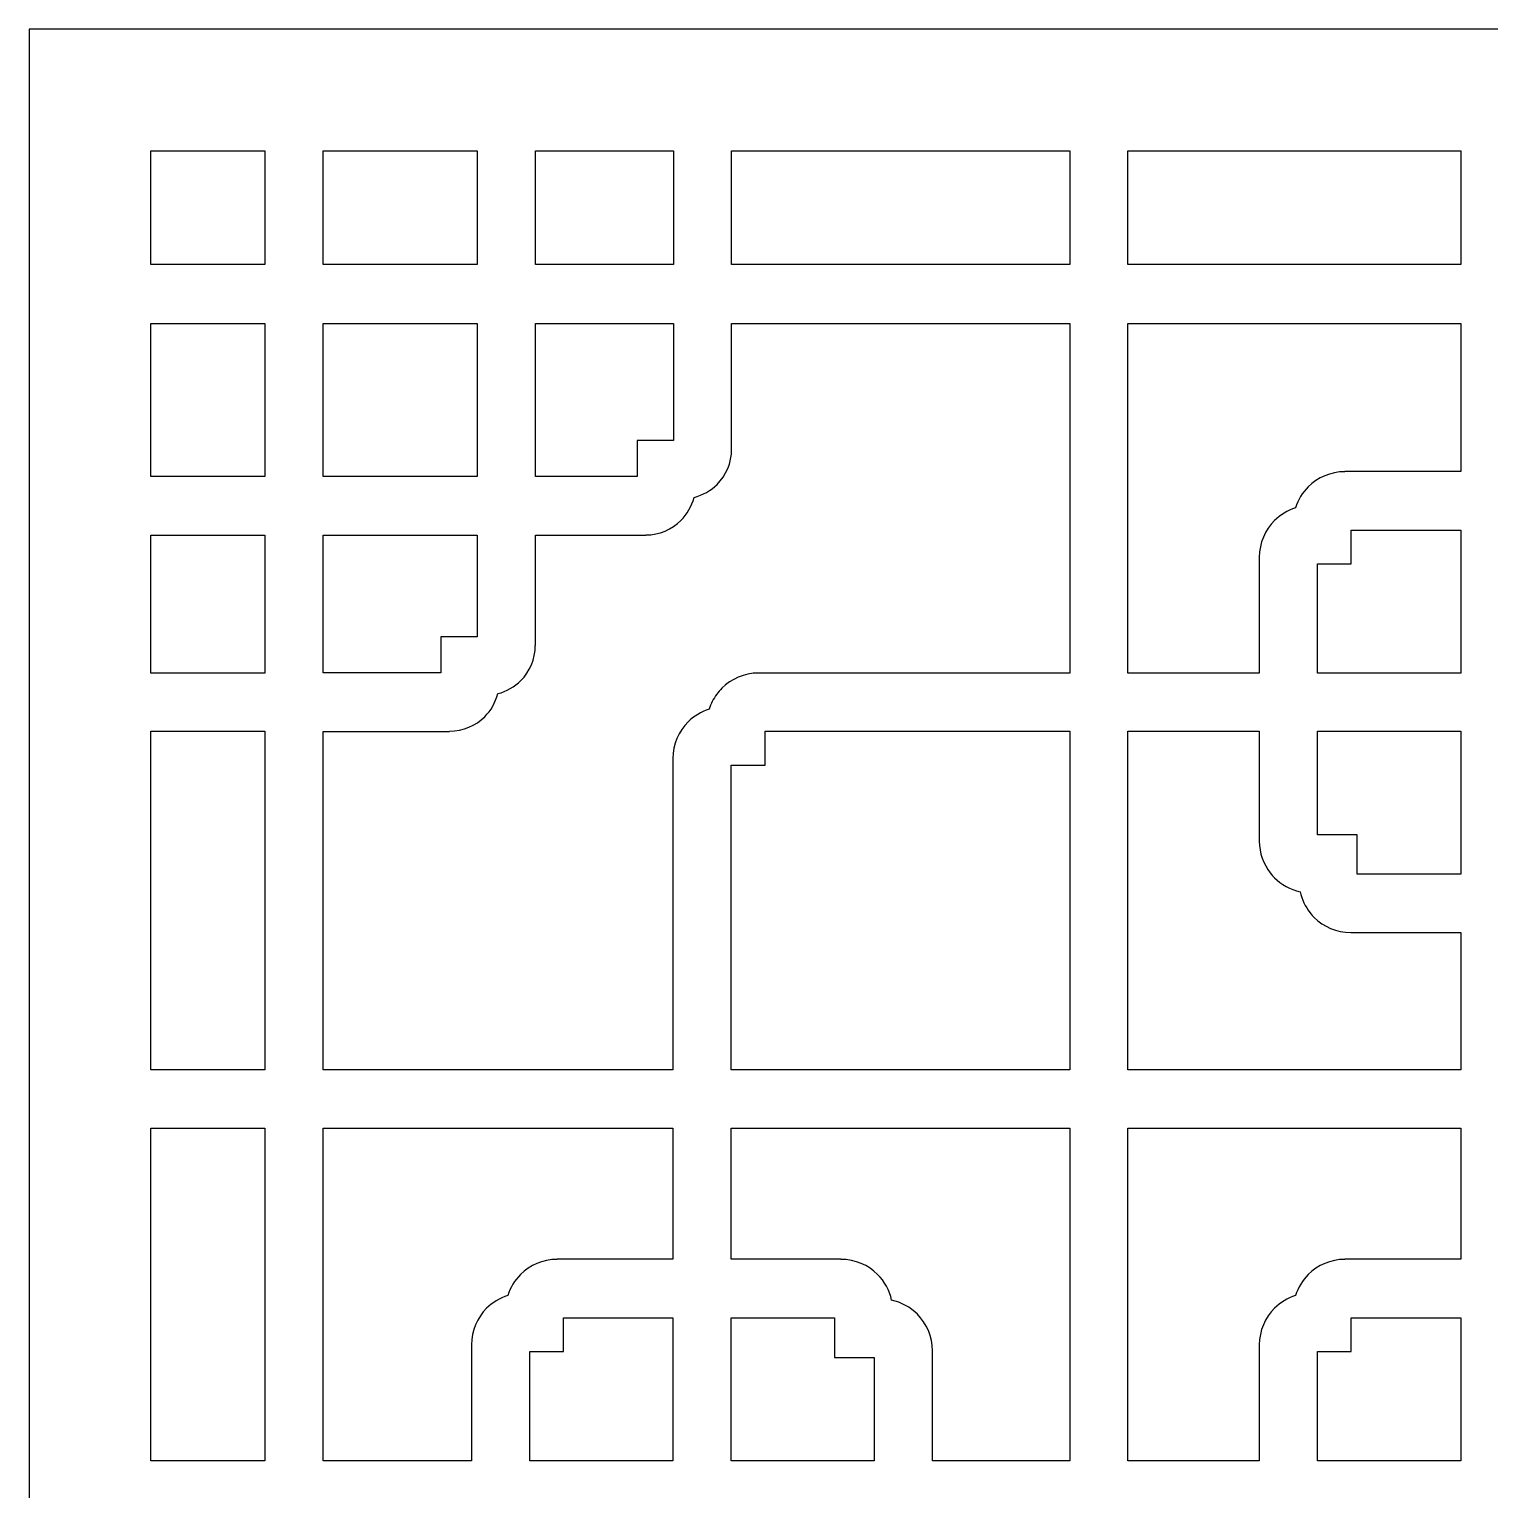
# Model space of a CAD drawing. Header units: centimetres. Extents: x 10.6 to 18.8, y -9.5 to 9.2.
# Drawn here: x 10.552 to 14.677, y 5.092 to 9.217 of the extents above; entities that cross this region are included whole.
import ezdxf

# ---------------------------------------------------------------- set-up
doc = ezdxf.new("R2010")
doc.units = ezdxf.units.CM
doc.header["$MEASUREMENT"] = 0
doc.layers.add('layer 1', color=7, linetype='Continuous')

msp = doc.modelspace()

# ---------------------------------------------------------------- linework, layer by layer
at = {"layer": 'layer 1', "color": 250}
for points, knots in [([(10.55226, 9.21716), (10.55226, 9.21716), (18.80168, 9.21716), (18.80168, 9.21716), (18.80168, 9.21716), (18.80168, 9.21716), (18.80168, 0.96774), (18.80168, 0.96774), (18.80168, 0.96774), (18.80168, 0.96774), (10.55226, 0.96774), (10.55226, 0.96774), (10.55226, 0.96774), (10.55226, 0.96774), (10.55226, 9.21716), (10.55226, 9.21716)], [0, 0, 0, 0, 0.2, 0.2, 0.2, 0.2, 0.4, 0.4, 0.4, 0.4, 0.6, 0.6, 0.6, 0.6, 1, 1, 1, 1]), ([(10.89599, 8.55268), (10.89599, 8.55268), (11.2175, 8.55268), (11.2175, 8.55268), (11.2175, 8.55268), (11.2175, 8.55268), (11.2175, 8.87344), (11.2175, 8.87344), (11.2175, 8.87344), (11.2175, 8.87344), (10.89599, 8.87344), (10.89599, 8.87344), (10.89599, 8.87344), (10.89599, 8.87344), (10.89599, 8.55268), (10.89599, 8.55268)], [0, 0, 0, 0, 0.2, 0.2, 0.2, 0.2, 0.4, 0.4, 0.4, 0.4, 0.6, 0.6, 0.6, 0.6, 1, 1, 1, 1]), ([(11.38249, 8.87344), (11.38249, 8.87344), (11.38249, 8.55268), (11.38249, 8.55268), (11.38249, 8.55268), (11.38249, 8.55268), (11.81685, 8.55268), (11.81685, 8.55268), (11.81685, 8.55268), (11.81685, 8.55268), (11.81685, 8.87344), (11.81685, 8.87344), (11.81685, 8.87344), (11.81685, 8.87344), (11.38249, 8.87344), (11.38249, 8.87344)], [0, 0, 0, 0, 0.2, 0.2, 0.2, 0.2, 0.4, 0.4, 0.4, 0.4, 0.6, 0.6, 0.6, 0.6, 1, 1, 1, 1]), ([(11.98184, 8.87344), (11.98184, 8.87344), (11.98184, 8.55268), (11.98184, 8.55268), (11.98184, 8.55268), (11.98184, 8.55268), (12.37155, 8.55268), (12.37155, 8.55268), (12.37155, 8.55268), (12.37155, 8.55268), (12.37155, 8.87344), (12.37155, 8.87344), (12.37155, 8.87344), (12.37155, 8.87344), (11.98184, 8.87344), (11.98184, 8.87344)], [0, 0, 0, 0, 0.2, 0.2, 0.2, 0.2, 0.4, 0.4, 0.4, 0.4, 0.6, 0.6, 0.6, 0.6, 1, 1, 1, 1]), ([(12.5359, 8.87344), (12.5359, 8.87344), (12.5359, 8.55268), (12.5359, 8.55268), (12.5359, 8.55268), (12.5359, 8.55268), (13.49088, 8.55268), (13.49088, 8.55268), (13.49088, 8.55268), (13.49088, 8.55268), (13.49088, 8.87344), (13.49088, 8.87344), (13.49088, 8.87344), (13.49088, 8.87344), (12.5359, 8.87344), (12.5359, 8.87344)], [0, 0, 0, 0, 0.2, 0.2, 0.2, 0.2, 0.4, 0.4, 0.4, 0.4, 0.6, 0.6, 0.6, 0.6, 1, 1, 1, 1]), ([(13.65523, 8.87344), (13.65523, 8.87344), (13.65523, 8.55268), (13.65523, 8.55268), (13.65523, 8.55268), (13.65523, 8.55268), (14.5948, 8.55268), (14.5948, 8.55268), (14.5948, 8.55268), (14.5948, 8.55268), (14.5948, 8.87344), (14.5948, 8.87344), (14.5948, 8.87344), (14.5948, 8.87344), (13.65523, 8.87344), (13.65523, 8.87344)], [0, 0, 0, 0, 0.2, 0.2, 0.2, 0.2, 0.4, 0.4, 0.4, 0.4, 0.6, 0.6, 0.6, 0.6, 1, 1, 1, 1]), ([(10.89599, 7.95334), (10.89599, 7.95334), (11.2175, 7.95334), (11.2175, 7.95334), (11.2175, 7.95334), (11.2175, 7.95334), (11.2175, 8.38618), (11.2175, 8.38618), (11.2175, 8.38618), (11.2175, 8.38618), (10.89599, 8.38618), (10.89599, 8.38618), (10.89599, 8.38618), (10.89599, 8.38618), (10.89599, 7.95334), (10.89599, 7.95334)], [0, 0, 0, 0, 0.2, 0.2, 0.2, 0.2, 0.4, 0.4, 0.4, 0.4, 0.6, 0.6, 0.6, 0.6, 1, 1, 1, 1]), ([(12.37003, 6.27779), (12.37003, 6.27779), (12.37003, 7.15694), (12.37003, 7.15694), (12.37003, 7.15694), (12.37003, 7.15694), (12.36971, 7.15694), (12.36971, 7.15694), (12.36971, 7.15694), (12.36971, 7.15694), (12.36971, 7.15695), (12.36971, 7.15695), (12.36971, 7.15695), (12.36971, 7.15695), (12.37003, 7.15695), (12.37003, 7.15695), (12.37003, 7.15695), (12.37004, 7.19756), (12.38638, 7.2342), (12.4127, 7.26052), (12.4127, 7.26052), (12.42907, 7.27688), (12.44941, 7.28938), (12.47222, 7.2965), (12.47222, 7.2965), (12.47707, 7.3119), (12.48438, 7.32617), (12.49368, 7.33883), (12.49368, 7.33883), (12.49791, 7.34458), (12.50269, 7.35016), (12.50799, 7.35549), (12.50799, 7.35549), (12.53442, 7.3821), (12.57115, 7.39863), (12.61173, 7.39864), (12.61173, 7.39864), (12.61173, 7.39864), (13.49088, 7.39864), (13.49088, 7.39864), (13.49088, 7.39864), (13.49088, 7.39864), (13.49088, 8.38618), (13.49088, 8.38618), (13.49088, 8.38618), (13.49088, 8.38618), (12.5359, 8.38618), (12.5359, 8.38618), (12.5359, 8.38618), (12.5359, 8.38618), (12.5359, 8.031), (12.5359, 8.031), (12.5359, 8.031), (12.5359, 8.031), (12.53622, 8.031), (12.53622, 8.031), (12.53622, 8.031), (12.53622, 8.031), (12.53622, 8.03099), (12.53622, 8.03099), (12.53622, 8.03099), (12.53622, 8.03099), (12.5359, 8.03099), (12.5359, 8.03099), (12.5359, 8.03099), (12.53589, 7.99198), (12.5202, 7.95679), (12.49494, 7.93153), (12.49494, 7.93153), (12.47733, 7.91393), (12.45491, 7.90097), (12.42973, 7.89474), (12.42973, 7.89474), (12.42342, 7.8697), (12.41039, 7.84731), (12.3927, 7.82962), (12.3927, 7.82962), (12.36743, 7.80437), (12.33236, 7.78868), (12.29359, 7.78867), (12.29359, 7.78867), (12.29359, 7.78867), (12.29359, 7.78835), (12.29359, 7.78835), (12.29359, 7.78835), (12.29359, 7.78835), (12.29356, 7.78835), (12.29356, 7.78835), (12.29356, 7.78835), (12.29356, 7.78835), (11.98184, 7.78835), (11.98184, 7.78835), (11.98184, 7.78835), (11.98184, 7.78835), (11.98184, 7.47662), (11.98184, 7.47662), (11.98184, 7.47662), (11.98184, 7.47662), (11.98184, 7.4766), (11.98184, 7.4766), (11.98184, 7.4766), (11.98184, 7.4766), (11.98151, 7.4766), (11.98151, 7.4766), (11.98151, 7.4766), (11.9815, 7.43783), (11.96582, 7.40276), (11.94056, 7.37749), (11.94056, 7.37749), (11.92288, 7.3598), (11.90048, 7.34676), (11.87544, 7.34045), (11.87544, 7.34045), (11.8692, 7.31528), (11.85626, 7.29286), (11.83865, 7.27525), (11.83865, 7.27525), (11.81339, 7.24998), (11.77821, 7.2343), (11.7392, 7.23429), (11.7392, 7.23429), (11.7392, 7.23429), (11.7392, 7.23397), (11.7392, 7.23397), (11.7392, 7.23397), (11.7392, 7.23397), (11.73919, 7.23397), (11.73919, 7.23397), (11.73919, 7.23397), (11.73919, 7.23397), (11.38249, 7.23397), (11.38249, 7.23397), (11.38249, 7.23397), (11.38249, 7.23397), (11.38249, 6.27779), (11.38249, 6.27779), (11.38249, 6.27779), (11.38249, 6.27779), (12.37003, 6.27779), (12.37003, 6.27779)], [0, 0, 0, 0, 0.0277778, 0.0277778, 0.0277778, 0.0277778, 0.0555556, 0.0555556, 0.0555556, 0.0555556, 0.0833333, 0.0833333, 0.0833333, 0.0833333, 0.1111111, 0.1111111, 0.1111111, 0.1111111, 0.1388889, 0.1388889, 0.1388889, 0.1388889, 0.1666667, 0.1666667, 0.1666667, 0.1666667, 0.1944444, 0.1944444, 0.1944444, 0.1944444, 0.2222222, 0.2222222, 0.2222222, 0.2222222, 0.25, 0.25, 0.25, 0.25, 0.2777778, 0.2777778, 0.2777778, 0.2777778, 0.3055556, 0.3055556, 0.3055556, 0.3055556, 0.3333333, 0.3333333, 0.3333333, 0.3333333, 0.3611111, 0.3611111, 0.3611111, 0.3611111, 0.3888889, 0.3888889, 0.3888889, 0.3888889, 0.4166667, 0.4166667, 0.4166667, 0.4166667, 0.4444444, 0.4444444, 0.4444444, 0.4444444, 0.4722222, 0.4722222, 0.4722222, 0.4722222, 0.5, 0.5, 0.5, 0.5, 0.5277778, 0.5277778, 0.5277778, 0.5277778, 0.5555556, 0.5555556, 0.5555556, 0.5555556, 0.5833333, 0.5833333, 0.5833333, 0.5833333, 0.6111111, 0.6111111, 0.6111111, 0.6111111, 0.6388889, 0.6388889, 0.6388889, 0.6388889, 0.6666667, 0.6666667, 0.6666667, 0.6666667, 0.6944444, 0.6944444, 0.6944444, 0.6944444, 0.7222222, 0.7222222, 0.7222222, 0.7222222, 0.75, 0.75, 0.75, 0.75, 0.7777778, 0.7777778, 0.7777778, 0.7777778, 0.8055556, 0.8055556, 0.8055556, 0.8055556, 0.8333333, 0.8333333, 0.8333333, 0.8333333, 0.8611111, 0.8611111, 0.8611111, 0.8611111, 0.8888889, 0.8888889, 0.8888889, 0.8888889, 0.9166667, 0.9166667, 0.9166667, 0.9166667, 0.9444444, 0.9444444, 0.9444444, 0.9444444, 1, 1, 1, 1]), ([(11.81685, 8.38618), (11.81685, 8.38618), (11.38249, 8.38618), (11.38249, 8.38618), (11.38249, 8.38618), (11.38249, 8.38618), (11.38249, 7.95334), (11.38249, 7.95334), (11.38249, 7.95334), (11.38249, 7.95334), (11.81685, 7.95334), (11.81685, 7.95334), (11.81685, 7.95334), (11.81685, 7.95334), (11.81685, 8.38618), (11.81685, 8.38618)], [0, 0, 0, 0, 0.2, 0.2, 0.2, 0.2, 0.4, 0.4, 0.4, 0.4, 0.6, 0.6, 0.6, 0.6, 1, 1, 1, 1]), ([(12.37155, 8.38618), (12.37155, 8.38618), (11.98184, 8.38618), (11.98184, 8.38618), (11.98184, 8.38618), (11.98184, 8.38618), (11.98184, 7.95334), (11.98184, 7.95334), (11.98184, 7.95334), (11.98184, 7.95334), (12.26932, 7.95334), (12.26932, 7.95334), (12.26932, 7.95334), (12.26932, 7.95334), (12.26932, 7.97275), (12.26932, 7.97275), (12.26932, 7.97275), (12.26932, 7.97275), (12.26932, 8.05524), (12.26932, 8.05524), (12.26932, 8.05524), (12.26932, 8.05524), (12.35181, 8.05524), (12.35181, 8.05524), (12.35181, 8.05524), (12.35181, 8.05524), (12.37155, 8.05524), (12.37155, 8.05524), (12.37155, 8.05524), (12.37155, 8.05524), (12.37155, 8.38618), (12.37155, 8.38618)], [0, 0, 0, 0, 0.1111111, 0.1111111, 0.1111111, 0.1111111, 0.2222222, 0.2222222, 0.2222222, 0.2222222, 0.3333333, 0.3333333, 0.3333333, 0.3333333, 0.4444444, 0.4444444, 0.4444444, 0.4444444, 0.5555556, 0.5555556, 0.5555556, 0.5555556, 0.6666667, 0.6666667, 0.6666667, 0.6666667, 0.7777778, 0.7777778, 0.7777778, 0.7777778, 1, 1, 1, 1]), ([(14.12829, 7.86514), (14.13542, 7.88793), (14.14792, 7.90827), (14.16427, 7.92462), (14.16427, 7.92462), (14.19059, 7.95094), (14.22723, 7.96728), (14.26782, 7.96729), (14.26782, 7.96729), (14.26782, 7.96729), (14.26782, 7.96761), (14.26782, 7.96761), (14.26782, 7.96761), (14.26782, 7.96761), (14.26784, 7.96761), (14.26784, 7.96761), (14.26784, 7.96761), (14.26784, 7.96761), (14.5948, 7.96761), (14.5948, 7.96761), (14.5948, 7.96761), (14.5948, 7.96761), (14.5948, 8.38618), (14.5948, 8.38618), (14.5948, 8.38618), (14.5948, 8.38618), (13.65523, 8.38618), (13.65523, 8.38618), (13.65523, 8.38618), (13.65523, 8.38618), (13.65523, 7.39864), (13.65523, 7.39864), (13.65523, 7.39864), (13.65523, 7.39864), (14.02615, 7.39864), (14.02615, 7.39864), (14.02615, 7.39864), (14.02615, 7.39864), (14.02615, 7.72559), (14.02615, 7.72559), (14.02615, 7.72559), (14.02615, 7.72559), (14.02583, 7.72559), (14.02583, 7.72559), (14.02583, 7.72559), (14.02583, 7.72559), (14.02583, 7.7256), (14.02583, 7.7256), (14.02583, 7.7256), (14.02583, 7.7256), (14.02615, 7.7256), (14.02615, 7.7256), (14.02615, 7.7256), (14.02616, 7.76621), (14.0425, 7.80286), (14.06882, 7.82917), (14.06882, 7.82917), (14.08517, 7.84552), (14.1055, 7.85801), (14.12829, 7.86514)], [0, 0, 0, 0, 0.0625, 0.0625, 0.0625, 0.0625, 0.125, 0.125, 0.125, 0.125, 0.1875, 0.1875, 0.1875, 0.1875, 0.25, 0.25, 0.25, 0.25, 0.3125, 0.3125, 0.3125, 0.3125, 0.375, 0.375, 0.375, 0.375, 0.4375, 0.4375, 0.4375, 0.4375, 0.5, 0.5, 0.5, 0.5, 0.5625, 0.5625, 0.5625, 0.5625, 0.625, 0.625, 0.625, 0.625, 0.6875, 0.6875, 0.6875, 0.6875, 0.75, 0.75, 0.75, 0.75, 0.8125, 0.8125, 0.8125, 0.8125, 0.875, 0.875, 0.875, 0.875, 1, 1, 1, 1]), ([(14.28595, 7.80262), (14.28595, 7.80262), (14.28595, 7.78966), (14.28595, 7.78966), (14.28595, 7.78966), (14.28595, 7.78966), (14.28594, 7.70717), (14.28594, 7.70717), (14.28594, 7.70717), (14.28594, 7.70717), (14.20377, 7.70717), (14.20377, 7.70717), (14.20377, 7.70717), (14.20377, 7.70717), (14.1905, 7.70717), (14.1905, 7.70717), (14.1905, 7.70717), (14.1905, 7.70717), (14.1905, 7.39864), (14.1905, 7.39864), (14.1905, 7.39864), (14.1905, 7.39864), (14.5948, 7.39864), (14.5948, 7.39864), (14.5948, 7.39864), (14.5948, 7.39864), (14.5948, 7.80262), (14.5948, 7.80262), (14.5948, 7.80262), (14.5948, 7.80262), (14.28595, 7.80262), (14.28595, 7.80262)], [0, 0, 0, 0, 0.1111111, 0.1111111, 0.1111111, 0.1111111, 0.2222222, 0.2222222, 0.2222222, 0.2222222, 0.3333333, 0.3333333, 0.3333333, 0.3333333, 0.4444444, 0.4444444, 0.4444444, 0.4444444, 0.5555556, 0.5555556, 0.5555556, 0.5555556, 0.6666667, 0.6666667, 0.6666667, 0.6666667, 0.7777778, 0.7777778, 0.7777778, 0.7777778, 1, 1, 1, 1]), ([(10.89599, 7.39864), (10.89599, 7.39864), (11.2175, 7.39864), (11.2175, 7.39864), (11.2175, 7.39864), (11.2175, 7.39864), (11.2175, 7.78835), (11.2175, 7.78835), (11.2175, 7.78835), (11.2175, 7.78835), (10.89599, 7.78835), (10.89599, 7.78835), (10.89599, 7.78835), (10.89599, 7.78835), (10.89599, 7.39864), (10.89599, 7.39864)], [0, 0, 0, 0, 0.2, 0.2, 0.2, 0.2, 0.4, 0.4, 0.4, 0.4, 0.6, 0.6, 0.6, 0.6, 1, 1, 1, 1]), ([(11.38249, 7.78835), (11.38249, 7.78835), (11.38249, 7.39896), (11.38249, 7.39896), (11.38249, 7.39896), (11.38249, 7.39896), (11.71494, 7.39896), (11.71494, 7.39896), (11.71494, 7.39896), (11.71494, 7.39896), (11.71494, 7.41838), (11.71494, 7.41838), (11.71494, 7.41838), (11.71494, 7.41838), (11.71494, 7.50087), (11.71494, 7.50087), (11.71494, 7.50087), (11.71494, 7.50087), (11.79743, 7.50087), (11.79743, 7.50087), (11.79743, 7.50087), (11.79743, 7.50087), (11.81685, 7.50087), (11.81685, 7.50087), (11.81685, 7.50087), (11.81685, 7.50087), (11.81685, 7.78835), (11.81685, 7.78835), (11.81685, 7.78835), (11.81685, 7.78835), (11.38249, 7.78835), (11.38249, 7.78835)], [0, 0, 0, 0, 0.1111111, 0.1111111, 0.1111111, 0.1111111, 0.2222222, 0.2222222, 0.2222222, 0.2222222, 0.3333333, 0.3333333, 0.3333333, 0.3333333, 0.4444444, 0.4444444, 0.4444444, 0.4444444, 0.5555556, 0.5555556, 0.5555556, 0.5555556, 0.6666667, 0.6666667, 0.6666667, 0.6666667, 0.7777778, 0.7777778, 0.7777778, 0.7777778, 1, 1, 1, 1]), ([(10.89599, 6.27779), (10.89599, 6.27779), (11.2175, 6.27779), (11.2175, 6.27779), (11.2175, 6.27779), (11.2175, 6.27779), (11.2175, 7.23429), (11.2175, 7.23429), (11.2175, 7.23429), (11.2175, 7.23429), (10.89599, 7.23429), (10.89599, 7.23429), (10.89599, 7.23429), (10.89599, 7.23429), (10.89599, 6.27779), (10.89599, 6.27779)], [0, 0, 0, 0, 0.2, 0.2, 0.2, 0.2, 0.4, 0.4, 0.4, 0.4, 0.6, 0.6, 0.6, 0.6, 1, 1, 1, 1]), ([(12.53438, 7.13852), (12.53438, 7.13852), (12.53438, 6.27779), (12.53438, 6.27779), (12.53438, 6.27779), (12.53438, 6.27779), (13.49088, 6.27779), (13.49088, 6.27779), (13.49088, 6.27779), (13.49088, 6.27779), (13.49088, 7.23429), (13.49088, 7.23429), (13.49088, 7.23429), (13.49088, 7.23429), (12.63015, 7.23429), (12.63015, 7.23429), (12.63015, 7.23429), (12.63015, 7.23429), (12.63015, 7.22101), (12.63015, 7.22101), (12.63015, 7.22101), (12.63015, 7.22101), (12.63015, 7.13852), (12.63015, 7.13852), (12.63015, 7.13852), (12.63015, 7.13852), (12.54766, 7.13852), (12.54766, 7.13852), (12.54766, 7.13852), (12.54766, 7.13852), (12.53438, 7.13852), (12.53438, 7.13852)], [0, 0, 0, 0, 0.1111111, 0.1111111, 0.1111111, 0.1111111, 0.2222222, 0.2222222, 0.2222222, 0.2222222, 0.3333333, 0.3333333, 0.3333333, 0.3333333, 0.4444444, 0.4444444, 0.4444444, 0.4444444, 0.5555556, 0.5555556, 0.5555556, 0.5555556, 0.6666667, 0.6666667, 0.6666667, 0.6666667, 0.7777778, 0.7777778, 0.7777778, 0.7777778, 1, 1, 1, 1]), ([(14.5948, 6.66532), (14.5948, 6.66532), (14.28449, 6.66532), (14.28449, 6.66532), (14.28449, 6.66532), (14.28449, 6.66532), (14.28448, 6.66532), (14.28448, 6.66532), (14.28448, 6.66532), (14.28448, 6.66532), (14.28448, 6.66564), (14.28448, 6.66564), (14.28448, 6.66564), (14.24388, 6.66564), (14.20723, 6.68198), (14.18092, 6.70831), (14.18092, 6.70831), (14.17776, 6.71147), (14.17383, 6.71606), (14.16916, 6.72205), (14.16916, 6.72205), (14.15588, 6.7391), (14.14627, 6.75914), (14.14155, 6.78096), (14.14155, 6.78096), (14.11337, 6.78694), (14.08827, 6.80095), (14.06881, 6.82041), (14.06881, 6.82041), (14.06566, 6.82357), (14.06173, 6.82816), (14.05706, 6.83415), (14.05706, 6.83415), (14.03771, 6.859), (14.02615, 6.8902), (14.02615, 6.92398), (14.02615, 6.92398), (14.02615, 6.92398), (14.02615, 7.23429), (14.02615, 7.23429), (14.02615, 7.23429), (14.02615, 7.23429), (13.65523, 7.23429), (13.65523, 7.23429), (13.65523, 7.23429), (13.65523, 7.23429), (13.65523, 6.27779), (13.65523, 6.27779), (13.65523, 6.27779), (13.65523, 6.27779), (14.5948, 6.27779), (14.5948, 6.27779), (14.5948, 6.27779), (14.5948, 6.27779), (14.5948, 6.66532), (14.5948, 6.66532)], [0, 0, 0, 0, 0.0666667, 0.0666667, 0.0666667, 0.0666667, 0.1333333, 0.1333333, 0.1333333, 0.1333333, 0.2, 0.2, 0.2, 0.2, 0.2666667, 0.2666667, 0.2666667, 0.2666667, 0.3333333, 0.3333333, 0.3333333, 0.3333333, 0.4, 0.4, 0.4, 0.4, 0.4666667, 0.4666667, 0.4666667, 0.4666667, 0.5333333, 0.5333333, 0.5333333, 0.5333333, 0.6, 0.6, 0.6, 0.6, 0.6666667, 0.6666667, 0.6666667, 0.6666667, 0.7333333, 0.7333333, 0.7333333, 0.7333333, 0.8, 0.8, 0.8, 0.8, 0.8666667, 0.8666667, 0.8666667, 0.8666667, 1, 1, 1, 1]), ([(14.30292, 6.8303), (14.30292, 6.8303), (14.5948, 6.8303), (14.5948, 6.8303), (14.5948, 6.8303), (14.5948, 6.8303), (14.5948, 7.23429), (14.5948, 7.23429), (14.5948, 7.23429), (14.5948, 7.23429), (14.19049, 7.23429), (14.19049, 7.23429), (14.19049, 7.23429), (14.19049, 7.23429), (14.19049, 6.94208), (14.19049, 6.94208), (14.19049, 6.94208), (14.19049, 6.94208), (14.22042, 6.94208), (14.22042, 6.94208), (14.22042, 6.94208), (14.22042, 6.94208), (14.30292, 6.94208), (14.30292, 6.94208), (14.30292, 6.94208), (14.30292, 6.94208), (14.30292, 6.85991), (14.30292, 6.85991), (14.30292, 6.85991), (14.30292, 6.85991), (14.30292, 6.8303), (14.30292, 6.8303)], [0, 0, 0, 0, 0.1111111, 0.1111111, 0.1111111, 0.1111111, 0.2222222, 0.2222222, 0.2222222, 0.2222222, 0.3333333, 0.3333333, 0.3333333, 0.3333333, 0.4444444, 0.4444444, 0.4444444, 0.4444444, 0.5555556, 0.5555556, 0.5555556, 0.5555556, 0.6666667, 0.6666667, 0.6666667, 0.6666667, 0.7777778, 0.7777778, 0.7777778, 0.7777778, 1, 1, 1, 1]), ([(10.89599, 5.17387), (10.89599, 5.17387), (11.2175, 5.17387), (11.2175, 5.17387), (11.2175, 5.17387), (11.2175, 5.17387), (11.2175, 6.11344), (11.2175, 6.11344), (11.2175, 6.11344), (11.2175, 6.11344), (10.89599, 6.11344), (10.89599, 6.11344), (10.89599, 6.11344), (10.89599, 6.11344), (10.89599, 5.17387), (10.89599, 5.17387)], [0, 0, 0, 0, 0.2, 0.2, 0.2, 0.2, 0.4, 0.4, 0.4, 0.4, 0.6, 0.6, 0.6, 0.6, 1, 1, 1, 1]), ([(12.37003, 5.74284), (12.37003, 5.74284), (12.37003, 6.11344), (12.37003, 6.11344), (12.37003, 6.11344), (12.37003, 6.11344), (11.38249, 6.11344), (11.38249, 6.11344), (11.38249, 6.11344), (11.38249, 6.11344), (11.38249, 5.17387), (11.38249, 5.17387), (11.38249, 5.17387), (11.38249, 5.17387), (11.80138, 5.17387), (11.80138, 5.17387), (11.80138, 5.17387), (11.80138, 5.17387), (11.80138, 5.50083), (11.80138, 5.50083), (11.80138, 5.50083), (11.80138, 5.50083), (11.80106, 5.50083), (11.80106, 5.50083), (11.80106, 5.50083), (11.80106, 5.50083), (11.80106, 5.50084), (11.80106, 5.50084), (11.80106, 5.50084), (11.80106, 5.50084), (11.80138, 5.50084), (11.80138, 5.50084), (11.80138, 5.50084), (11.80139, 5.54144), (11.81773, 5.57809), (11.84405, 5.60441), (11.84405, 5.60441), (11.86043, 5.62078), (11.8808, 5.63328), (11.90363, 5.6404), (11.90363, 5.6404), (11.91079, 5.66302), (11.92331, 5.68329), (11.93967, 5.69969), (11.93967, 5.69969), (11.93967, 5.69969), (11.9395, 5.69986), (11.9395, 5.69986), (11.9395, 5.69986), (11.96582, 5.72617), (12.00246, 5.74251), (12.04306, 5.74252), (12.04306, 5.74252), (12.04306, 5.74252), (12.04306, 5.74284), (12.04306, 5.74284), (12.04306, 5.74284), (12.04306, 5.74284), (12.04308, 5.74284), (12.04308, 5.74284), (12.04308, 5.74284), (12.04308, 5.74284), (12.37003, 5.74284), (12.37003, 5.74284)], [0, 0, 0, 0, 0.0588235, 0.0588235, 0.0588235, 0.0588235, 0.1176471, 0.1176471, 0.1176471, 0.1176471, 0.1764706, 0.1764706, 0.1764706, 0.1764706, 0.2352941, 0.2352941, 0.2352941, 0.2352941, 0.2941176, 0.2941176, 0.2941176, 0.2941176, 0.3529412, 0.3529412, 0.3529412, 0.3529412, 0.4117647, 0.4117647, 0.4117647, 0.4117647, 0.4705882, 0.4705882, 0.4705882, 0.4705882, 0.5294118, 0.5294118, 0.5294118, 0.5294118, 0.5882353, 0.5882353, 0.5882353, 0.5882353, 0.6470588, 0.6470588, 0.6470588, 0.6470588, 0.7058824, 0.7058824, 0.7058824, 0.7058824, 0.7647059, 0.7647059, 0.7647059, 0.7647059, 0.8235294, 0.8235294, 0.8235294, 0.8235294, 0.8823529, 0.8823529, 0.8823529, 0.8823529, 1, 1, 1, 1]), ([(12.53438, 6.11344), (12.53438, 6.11344), (12.53438, 5.74284), (12.53438, 5.74284), (12.53438, 5.74284), (12.53438, 5.74284), (12.84469, 5.74284), (12.84469, 5.74284), (12.84469, 5.74284), (12.84469, 5.74284), (12.8447, 5.74284), (12.8447, 5.74284), (12.8447, 5.74284), (12.8447, 5.74284), (12.8447, 5.74252), (12.8447, 5.74252), (12.8447, 5.74252), (12.88531, 5.74251), (12.92195, 5.72617), (12.94827, 5.69985), (12.94827, 5.69985), (12.96771, 5.68041), (12.9817, 5.65533), (12.98769, 5.62718), (12.98769, 5.62718), (13.01584, 5.62119), (13.04092, 5.60719), (13.06037, 5.58775), (13.06037, 5.58775), (13.08669, 5.56143), (13.10302, 5.5248), (13.10303, 5.4842), (13.10303, 5.4842), (13.10303, 5.4842), (13.10336, 5.4842), (13.10336, 5.4842), (13.10336, 5.4842), (13.10336, 5.4842), (13.10336, 5.48418), (13.10336, 5.48418), (13.10336, 5.48418), (13.10336, 5.48418), (13.10336, 5.17387), (13.10336, 5.17387), (13.10336, 5.17387), (13.10336, 5.17387), (13.49088, 5.17387), (13.49088, 5.17387), (13.49088, 5.17387), (13.49088, 5.17387), (13.49088, 6.11344), (13.49088, 6.11344), (13.49088, 6.11344), (13.49088, 6.11344), (12.53438, 6.11344), (12.53438, 6.11344)], [0, 0, 0, 0, 0.0666667, 0.0666667, 0.0666667, 0.0666667, 0.1333333, 0.1333333, 0.1333333, 0.1333333, 0.2, 0.2, 0.2, 0.2, 0.2666667, 0.2666667, 0.2666667, 0.2666667, 0.3333333, 0.3333333, 0.3333333, 0.3333333, 0.4, 0.4, 0.4, 0.4, 0.4666667, 0.4666667, 0.4666667, 0.4666667, 0.5333333, 0.5333333, 0.5333333, 0.5333333, 0.6, 0.6, 0.6, 0.6, 0.6666667, 0.6666667, 0.6666667, 0.6666667, 0.7333333, 0.7333333, 0.7333333, 0.7333333, 0.8, 0.8, 0.8, 0.8, 0.8666667, 0.8666667, 0.8666667, 0.8666667, 1, 1, 1, 1]), ([(14.1284, 5.6404), (14.13556, 5.66302), (14.14808, 5.68329), (14.16443, 5.69969), (14.16443, 5.69969), (14.16443, 5.69969), (14.16427, 5.69986), (14.16427, 5.69986), (14.16427, 5.69986), (14.19059, 5.72617), (14.22723, 5.74251), (14.26782, 5.74252), (14.26782, 5.74252), (14.26782, 5.74252), (14.26782, 5.74284), (14.26782, 5.74284), (14.26782, 5.74284), (14.26782, 5.74284), (14.26784, 5.74284), (14.26784, 5.74284), (14.26784, 5.74284), (14.26784, 5.74284), (14.5948, 5.74284), (14.5948, 5.74284), (14.5948, 5.74284), (14.5948, 5.74284), (14.5948, 6.11344), (14.5948, 6.11344), (14.5948, 6.11344), (14.5948, 6.11344), (13.65523, 6.11344), (13.65523, 6.11344), (13.65523, 6.11344), (13.65523, 6.11344), (13.65523, 5.17387), (13.65523, 5.17387), (13.65523, 5.17387), (13.65523, 5.17387), (14.02615, 5.17387), (14.02615, 5.17387), (14.02615, 5.17387), (14.02615, 5.17387), (14.02615, 5.50083), (14.02615, 5.50083), (14.02615, 5.50083), (14.02615, 5.50083), (14.02583, 5.50083), (14.02583, 5.50083), (14.02583, 5.50083), (14.02583, 5.50083), (14.02583, 5.50084), (14.02583, 5.50084), (14.02583, 5.50084), (14.02583, 5.50084), (14.02615, 5.50084), (14.02615, 5.50084), (14.02615, 5.50084), (14.02616, 5.54144), (14.0425, 5.57809), (14.06882, 5.60441), (14.06882, 5.60441), (14.0852, 5.62078), (14.10556, 5.63328), (14.1284, 5.6404)], [0, 0, 0, 0, 0.0588235, 0.0588235, 0.0588235, 0.0588235, 0.1176471, 0.1176471, 0.1176471, 0.1176471, 0.1764706, 0.1764706, 0.1764706, 0.1764706, 0.2352941, 0.2352941, 0.2352941, 0.2352941, 0.2941176, 0.2941176, 0.2941176, 0.2941176, 0.3529412, 0.3529412, 0.3529412, 0.3529412, 0.4117647, 0.4117647, 0.4117647, 0.4117647, 0.4705882, 0.4705882, 0.4705882, 0.4705882, 0.5294118, 0.5294118, 0.5294118, 0.5294118, 0.5882353, 0.5882353, 0.5882353, 0.5882353, 0.6470588, 0.6470588, 0.6470588, 0.6470588, 0.7058824, 0.7058824, 0.7058824, 0.7058824, 0.7647059, 0.7647059, 0.7647059, 0.7647059, 0.8235294, 0.8235294, 0.8235294, 0.8235294, 0.8823529, 0.8823529, 0.8823529, 0.8823529, 1, 1, 1, 1]), ([(12.37003, 5.17387), (12.37003, 5.17387), (12.37003, 5.57785), (12.37003, 5.57785), (12.37003, 5.57785), (12.37003, 5.57785), (12.0615, 5.57785), (12.0615, 5.57785), (12.0615, 5.57785), (12.0615, 5.57785), (12.0615, 5.5649), (12.0615, 5.5649), (12.0615, 5.5649), (12.0615, 5.5649), (12.0615, 5.4824), (12.0615, 5.4824), (12.0615, 5.4824), (12.0615, 5.4824), (11.97901, 5.4824), (11.97901, 5.4824), (11.97901, 5.4824), (11.97901, 5.4824), (11.96573, 5.4824), (11.96573, 5.4824), (11.96573, 5.4824), (11.96573, 5.4824), (11.96573, 5.17387), (11.96573, 5.17387), (11.96573, 5.17387), (11.96573, 5.17387), (12.37003, 5.17387), (12.37003, 5.17387)], [0, 0, 0, 0, 0.1111111, 0.1111111, 0.1111111, 0.1111111, 0.2222222, 0.2222222, 0.2222222, 0.2222222, 0.3333333, 0.3333333, 0.3333333, 0.3333333, 0.4444444, 0.4444444, 0.4444444, 0.4444444, 0.5555556, 0.5555556, 0.5555556, 0.5555556, 0.6666667, 0.6666667, 0.6666667, 0.6666667, 0.7777778, 0.7777778, 0.7777778, 0.7777778, 1, 1, 1, 1]), ([(12.53438, 5.57785), (12.53438, 5.57785), (12.53438, 5.17387), (12.53438, 5.17387), (12.53438, 5.17387), (12.53438, 5.17387), (12.93837, 5.17387), (12.93837, 5.17387), (12.93837, 5.17387), (12.93837, 5.17387), (12.93837, 5.46575), (12.93837, 5.46575), (12.93837, 5.46575), (12.93837, 5.46575), (12.90876, 5.46575), (12.90876, 5.46575), (12.90876, 5.46575), (12.90876, 5.46575), (12.82627, 5.46575), (12.82627, 5.46575), (12.82627, 5.46575), (12.82627, 5.46575), (12.82627, 5.54825), (12.82627, 5.54825), (12.82627, 5.54825), (12.82627, 5.54825), (12.82627, 5.57785), (12.82627, 5.57785), (12.82627, 5.57785), (12.82627, 5.57785), (12.53438, 5.57785), (12.53438, 5.57785)], [0, 0, 0, 0, 0.1111111, 0.1111111, 0.1111111, 0.1111111, 0.2222222, 0.2222222, 0.2222222, 0.2222222, 0.3333333, 0.3333333, 0.3333333, 0.3333333, 0.4444444, 0.4444444, 0.4444444, 0.4444444, 0.5555556, 0.5555556, 0.5555556, 0.5555556, 0.6666667, 0.6666667, 0.6666667, 0.6666667, 0.7777778, 0.7777778, 0.7777778, 0.7777778, 1, 1, 1, 1]), ([(14.28595, 5.57785), (14.28595, 5.57785), (14.28595, 5.5649), (14.28595, 5.5649), (14.28595, 5.5649), (14.28595, 5.5649), (14.28594, 5.4824), (14.28594, 5.4824), (14.28594, 5.4824), (14.28594, 5.4824), (14.20377, 5.4824), (14.20377, 5.4824), (14.20377, 5.4824), (14.20377, 5.4824), (14.1905, 5.4824), (14.1905, 5.4824), (14.1905, 5.4824), (14.1905, 5.4824), (14.1905, 5.17387), (14.1905, 5.17387), (14.1905, 5.17387), (14.1905, 5.17387), (14.5948, 5.17387), (14.5948, 5.17387), (14.5948, 5.17387), (14.5948, 5.17387), (14.5948, 5.57785), (14.5948, 5.57785), (14.5948, 5.57785), (14.5948, 5.57785), (14.28595, 5.57785), (14.28595, 5.57785)], [0, 0, 0, 0, 0.1111111, 0.1111111, 0.1111111, 0.1111111, 0.2222222, 0.2222222, 0.2222222, 0.2222222, 0.3333333, 0.3333333, 0.3333333, 0.3333333, 0.4444444, 0.4444444, 0.4444444, 0.4444444, 0.5555556, 0.5555556, 0.5555556, 0.5555556, 0.6666667, 0.6666667, 0.6666667, 0.6666667, 0.7777778, 0.7777778, 0.7777778, 0.7777778, 1, 1, 1, 1])]:
    msp.add_open_spline(points, degree=3, knots=knots, dxfattribs=at)

doc.saveas('drawing.dxf')
